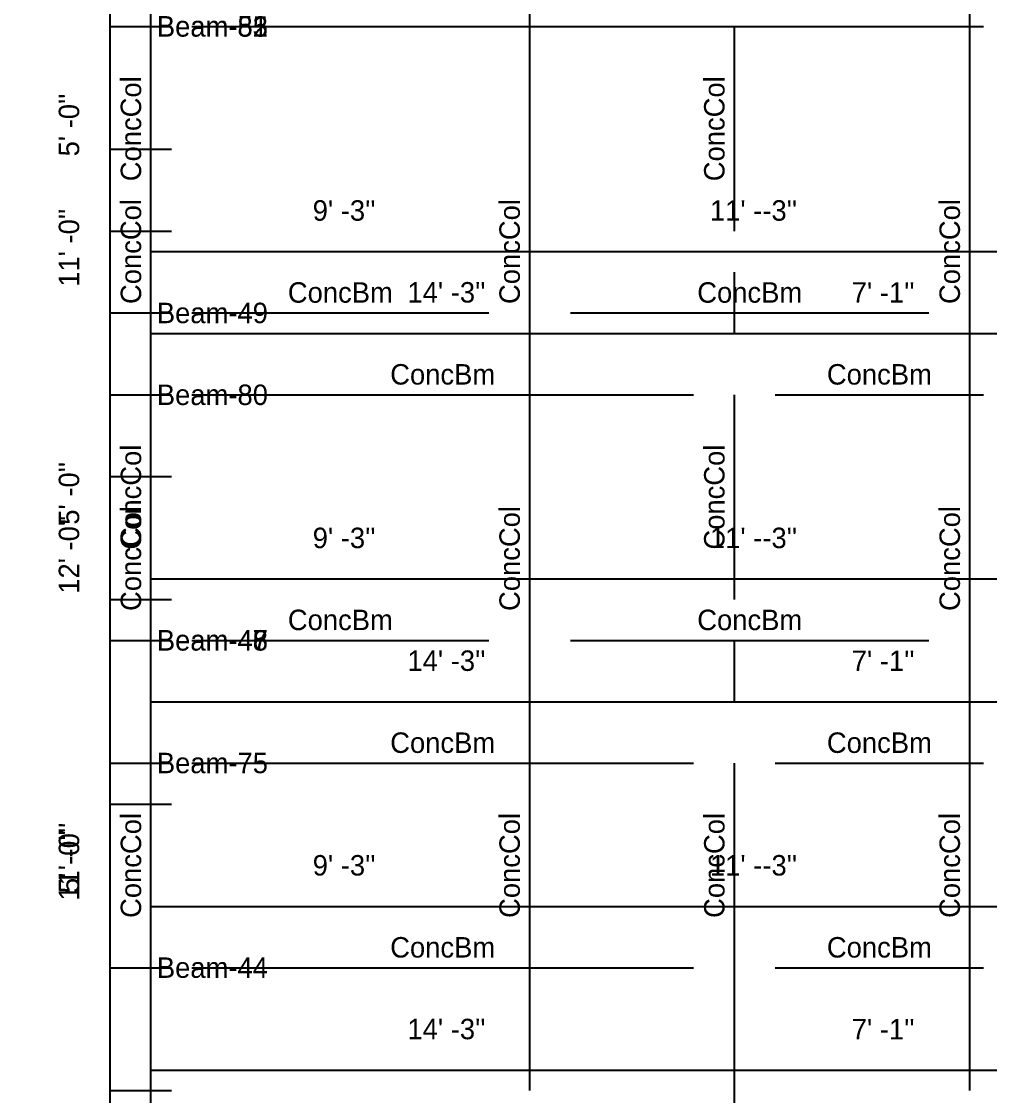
# Model space of a CAD drawing. Extents: x -38 to 2998, y -195 to 11529.
# Drawn here: x -38 to 245.8, y 1306.5 to 1621.5 of the extents above; entities that cross this region are included whole.
import ezdxf
from ezdxf.enums import TextEntityAlignment as Align

# ---------------------------------------------------------------- set-up
doc = ezdxf.new("R2010")
doc.units = 0
doc.header["$MEASUREMENT"] = 0
doc.layers.get('0').update_dxf_attribs({"linetype": 'CONTINUOUS'})
for name, color, linetype in [('CENTERLINES', 7, 'CONTINUOUS'), ('DIMENSIONS', 4, 'CONTINUOUS'), ('TEXT', 5, 'CONTINUOUS')]:
    doc.layers.add(name, color=color, linetype=linetype)
doc.dimstyles.get("Standard").update_dxf_attribs({"dimtxt": 0.18, "dimasz": 0.18, "dimexe": 0.18, "dimexo": 0.0625, "dimgap": 0.09, "dimtad": 0, "dimtih": 1, "dimtoh": 1, "dimdec": 4, "dimzin": 0, "dimtxsty": 'STANDARD', "dimcen": 0.09, "dimazin": 3, "dimtfac": 1, "dimtdec": 4, "dimtofl": 0, "dimtmove": 0, "dimatfit": 3, "dimtolj": 1, "dimtzin": 0})

# ---------------------------------------------------------------- blocks, each defined once
blk = doc.blocks.new('*D7661')
at = {"color": 1, "linetype": 'BYBLOCK'}
for points in [[(-8.29, 1340.29), (-7.23, 1339.23), (-16.77, 1348.77), (-15.71, 1347.71)], [(-8.29, 1196.29), (-7.23, 1195.23), (-16.77, 1204.77), (-15.71, 1203.71)]]:
    blk.add_solid(points, dxfattribs=at)
at = {"layer": 'DIMENSIONS', "color": 9, "linetype": 'BYBLOCK'}
for p, q in [((-12, 1344), (6, 1344)), ((-12, 1200), (6, 1200))]:
    blk.add_line(p, q, dxfattribs=at)
at = {"layer": 'DIMENSIONS', "color": 0, "linetype": 'BYBLOCK'}
blk.add_line((-12, 1200), (-12, 1344), dxfattribs=at)
at = {"layer": 'DIMENSIONS', "color": 0, "linetype": 'BYBLOCK', "insert": (-24, 1272), "char_height": 6, "attachment_point": 5, "rotation": 90}
blk.add_mtext("\\A1; 12' -0''", dxfattribs=at)
blk = doc.blocks.new('*D7662')
at = {"color": 1, "linetype": 'BYBLOCK'}
for points in [[(4.77, 1366.77), (3.71, 1365.71), (-3.71, 1358.29), (-4.77, 1357.23)], [(115.77, 1366.77), (114.71, 1365.71), (107.29, 1358.29), (106.23, 1357.23)]]:
    blk.add_solid(points, dxfattribs=at)
at = {"layer": 'DIMENSIONS', "color": 9, "linetype": 'BYBLOCK'}
for p, q in [((0, 1362), (0, 1380)), ((111, 1362), (111, 1380))]:
    blk.add_line(p, q, dxfattribs=at)
at = {"layer": 'DIMENSIONS', "color": 0, "linetype": 'BYBLOCK'}
blk.add_line((0, 1362), (111, 1362), dxfattribs=at)
at = {"layer": 'DIMENSIONS', "color": 0, "linetype": 'BYBLOCK', "insert": (55.5, 1374), "char_height": 6, "attachment_point": 5}
blk.add_mtext("\\A1; 9' -3''", dxfattribs=at)
blk = doc.blocks.new('*D7663')
at = {"color": 1, "linetype": 'BYBLOCK'}
for points in [[(115.77, 1366.77), (114.71, 1365.71), (107.29, 1358.29), (106.23, 1357.23)], [(244.77, 1366.77), (243.71, 1365.71), (236.29, 1358.29), (235.23, 1357.23)]]:
    blk.add_solid(points, dxfattribs=at)
at = {"layer": 'DIMENSIONS', "color": 9, "linetype": 'BYBLOCK'}
for p, q in [((111, 1362), (111, 1380)), ((240, 1362), (240, 1380))]:
    blk.add_line(p, q, dxfattribs=at)
at = {"layer": 'DIMENSIONS', "color": 0, "linetype": 'BYBLOCK'}
blk.add_line((111, 1362), (240, 1362), dxfattribs=at)
at = {"layer": 'DIMENSIONS', "color": 0, "linetype": 'BYBLOCK', "insert": (175.5, 1374), "char_height": 6, "attachment_point": 5}
blk.add_mtext("\\A1; 11' --3''", dxfattribs=at)
blk = doc.blocks.new('*D7664')
at = {"color": 1, "linetype": 'BYBLOCK'}
for points in [[(244.77, 1366.77), (243.71, 1365.71), (236.29, 1358.29), (235.23, 1357.23)], [(355.77, 1366.77), (354.71, 1365.71), (347.29, 1358.29), (346.23, 1357.23)]]:
    blk.add_solid(points, dxfattribs=at)
at = {"layer": 'DIMENSIONS', "color": 9, "linetype": 'BYBLOCK'}
for p, q in [((240, 1362), (240, 1380)), ((351, 1362), (351, 1380))]:
    blk.add_line(p, q, dxfattribs=at)
at = {"layer": 'DIMENSIONS', "color": 0, "linetype": 'BYBLOCK'}
blk.add_line((240, 1362), (351, 1362), dxfattribs=at)
at = {"layer": 'DIMENSIONS', "color": 0, "linetype": 'BYBLOCK', "insert": (295.5, 1374), "char_height": 6, "attachment_point": 5}
blk.add_mtext("\\A1; 9' -3''", dxfattribs=at)
blk = doc.blocks.new('*D7677')
at = {"color": 1, "linetype": 'BYBLOCK'}
for points in [[(-8.29, 1532.29), (-7.23, 1531.23), (-16.77, 1540.77), (-15.71, 1539.71)], [(-8.29, 1388.29), (-7.23, 1387.23), (-16.77, 1396.77), (-15.71, 1395.71)]]:
    blk.add_solid(points, dxfattribs=at)
at = {"layer": 'DIMENSIONS', "color": 9, "linetype": 'BYBLOCK'}
for p, q in [((-12, 1536), (6, 1536)), ((-12, 1392), (6, 1392))]:
    blk.add_line(p, q, dxfattribs=at)
at = {"layer": 'DIMENSIONS', "color": 0, "linetype": 'BYBLOCK'}
blk.add_line((-12, 1392), (-12, 1536), dxfattribs=at)
at = {"layer": 'DIMENSIONS', "color": 0, "linetype": 'BYBLOCK', "insert": (-24, 1464), "char_height": 6, "attachment_point": 5, "rotation": 90}
blk.add_mtext("\\A1; 12' -0''", dxfattribs=at)
blk = doc.blocks.new('*D7678')
at = {"color": 1, "linetype": 'BYBLOCK'}
for points in [[(4.77, 1558.77), (3.71, 1557.71), (-3.71, 1550.29), (-4.77, 1549.23)], [(115.77, 1558.77), (114.71, 1557.71), (107.29, 1550.29), (106.23, 1549.23)]]:
    blk.add_solid(points, dxfattribs=at)
at = {"layer": 'DIMENSIONS', "color": 9, "linetype": 'BYBLOCK'}
for p, q in [((0, 1554), (0, 1572)), ((111, 1554), (111, 1572))]:
    blk.add_line(p, q, dxfattribs=at)
at = {"layer": 'DIMENSIONS', "color": 0, "linetype": 'BYBLOCK'}
blk.add_line((0, 1554), (111, 1554), dxfattribs=at)
at = {"layer": 'DIMENSIONS', "color": 0, "linetype": 'BYBLOCK', "insert": (55.5, 1566), "char_height": 6, "attachment_point": 5}
blk.add_mtext("\\A1; 9' -3''", dxfattribs=at)
blk = doc.blocks.new('*D7679')
at = {"color": 1, "linetype": 'BYBLOCK'}
for points in [[(115.77, 1558.77), (114.71, 1557.71), (107.29, 1550.29), (106.23, 1549.23)], [(244.77, 1558.77), (243.71, 1557.71), (236.29, 1550.29), (235.23, 1549.23)]]:
    blk.add_solid(points, dxfattribs=at)
at = {"layer": 'DIMENSIONS', "color": 9, "linetype": 'BYBLOCK'}
for p, q in [((111, 1554), (111, 1572)), ((240, 1554), (240, 1572))]:
    blk.add_line(p, q, dxfattribs=at)
at = {"layer": 'DIMENSIONS', "color": 0, "linetype": 'BYBLOCK'}
blk.add_line((111, 1554), (240, 1554), dxfattribs=at)
at = {"layer": 'DIMENSIONS', "color": 0, "linetype": 'BYBLOCK', "insert": (175.5, 1566), "char_height": 6, "attachment_point": 5}
blk.add_mtext("\\A1; 11' --3''", dxfattribs=at)
blk = doc.blocks.new('*D7680')
at = {"color": 1, "linetype": 'BYBLOCK'}
for points in [[(244.77, 1558.77), (243.71, 1557.71), (236.29, 1550.29), (235.23, 1549.23)], [(355.77, 1558.77), (354.71, 1557.71), (347.29, 1550.29), (346.23, 1549.23)]]:
    blk.add_solid(points, dxfattribs=at)
at = {"layer": 'DIMENSIONS', "color": 9, "linetype": 'BYBLOCK'}
for p, q in [((240, 1554), (240, 1572)), ((351, 1554), (351, 1572))]:
    blk.add_line(p, q, dxfattribs=at)
at = {"layer": 'DIMENSIONS', "color": 0, "linetype": 'BYBLOCK'}
blk.add_line((240, 1554), (351, 1554), dxfattribs=at)
at = {"layer": 'DIMENSIONS', "color": 0, "linetype": 'BYBLOCK', "insert": (295.5, 1566), "char_height": 6, "attachment_point": 5}
blk.add_mtext("\\A1; 9' -3''", dxfattribs=at)
blk = doc.blocks.new('*D7693')
at = {"color": 1, "linetype": 'BYBLOCK'}
for points in [[(-8.29, 1724.29), (-7.23, 1723.23), (-16.77, 1732.77), (-15.71, 1731.71)], [(-8.29, 1580.29), (-7.23, 1579.23), (-16.77, 1588.77), (-15.71, 1587.71)]]:
    blk.add_solid(points, dxfattribs=at)
at = {"layer": 'DIMENSIONS', "color": 9, "linetype": 'BYBLOCK'}
for p, q in [((-12, 1728), (6, 1728)), ((-12, 1584), (6, 1584))]:
    blk.add_line(p, q, dxfattribs=at)
at = {"layer": 'DIMENSIONS', "color": 0, "linetype": 'BYBLOCK'}
blk.add_line((-12, 1584), (-12, 1728), dxfattribs=at)
at = {"layer": 'DIMENSIONS', "color": 0, "linetype": 'BYBLOCK', "insert": (-24, 1656), "char_height": 6, "attachment_point": 5, "rotation": 90}
blk.add_mtext("\\A1; 12' -0''", dxfattribs=at)
blk = doc.blocks.new('*D8147')
at = {"color": 1, "linetype": 'BYBLOCK'}
for points in [[(-8.29, 1436.29), (-7.23, 1435.23), (-16.77, 1444.77), (-15.71, 1443.71)], [(-8.29, 1304.29), (-7.23, 1303.23), (-16.77, 1312.77), (-15.71, 1311.71)]]:
    blk.add_solid(points, dxfattribs=at)
at = {"layer": 'DIMENSIONS', "color": 9, "linetype": 'BYBLOCK'}
for p, q in [((-12, 1440), (6, 1440)), ((-12, 1308), (6, 1308))]:
    blk.add_line(p, q, dxfattribs=at)
at = {"layer": 'DIMENSIONS', "color": 0, "linetype": 'BYBLOCK'}
blk.add_line((-12, 1308), (-12, 1440), dxfattribs=at)
at = {"layer": 'DIMENSIONS', "color": 0, "linetype": 'BYBLOCK', "insert": (-24, 1374), "char_height": 6, "attachment_point": 5, "rotation": 90}
blk.add_mtext("\\A1; 11' -0''", dxfattribs=at)
blk = doc.blocks.new('*D8148')
at = {"color": 1, "linetype": 'BYBLOCK'}
for points in [[(4.77, 1462.77), (3.71, 1461.71), (-3.71, 1454.29), (-4.77, 1453.23)], [(115.77, 1462.77), (114.71, 1461.71), (107.29, 1454.29), (106.23, 1453.23)]]:
    blk.add_solid(points, dxfattribs=at)
at = {"layer": 'DIMENSIONS', "color": 9, "linetype": 'BYBLOCK'}
for p, q in [((0, 1458), (0, 1476)), ((111, 1458), (111, 1476))]:
    blk.add_line(p, q, dxfattribs=at)
at = {"layer": 'DIMENSIONS', "color": 0, "linetype": 'BYBLOCK'}
blk.add_line((0, 1458), (111, 1458), dxfattribs=at)
at = {"layer": 'DIMENSIONS', "color": 0, "linetype": 'BYBLOCK', "insert": (55.5, 1470), "char_height": 6, "attachment_point": 5}
blk.add_mtext("\\A1; 9' -3''", dxfattribs=at)
blk = doc.blocks.new('*D8149')
at = {"color": 1, "linetype": 'BYBLOCK'}
for points in [[(115.77, 1462.77), (114.71, 1461.71), (107.29, 1454.29), (106.23, 1453.23)], [(244.77, 1462.77), (243.71, 1461.71), (236.29, 1454.29), (235.23, 1453.23)]]:
    blk.add_solid(points, dxfattribs=at)
at = {"layer": 'DIMENSIONS', "color": 9, "linetype": 'BYBLOCK'}
for p, q in [((111, 1458), (111, 1476)), ((240, 1458), (240, 1476))]:
    blk.add_line(p, q, dxfattribs=at)
at = {"layer": 'DIMENSIONS', "color": 0, "linetype": 'BYBLOCK'}
blk.add_line((111, 1458), (240, 1458), dxfattribs=at)
at = {"layer": 'DIMENSIONS', "color": 0, "linetype": 'BYBLOCK', "insert": (175.5, 1470), "char_height": 6, "attachment_point": 5}
blk.add_mtext("\\A1; 11' --3''", dxfattribs=at)
blk = doc.blocks.new('*D8150')
at = {"color": 1, "linetype": 'BYBLOCK'}
for points in [[(244.77, 1462.77), (243.71, 1461.71), (236.29, 1454.29), (235.23, 1453.23)], [(355.77, 1462.77), (354.71, 1461.71), (347.29, 1454.29), (346.23, 1453.23)]]:
    blk.add_solid(points, dxfattribs=at)
at = {"layer": 'DIMENSIONS', "color": 9, "linetype": 'BYBLOCK'}
for p, q in [((240, 1458), (240, 1476)), ((351, 1458), (351, 1476))]:
    blk.add_line(p, q, dxfattribs=at)
at = {"layer": 'DIMENSIONS', "color": 0, "linetype": 'BYBLOCK'}
blk.add_line((240, 1458), (351, 1458), dxfattribs=at)
at = {"layer": 'DIMENSIONS', "color": 0, "linetype": 'BYBLOCK', "insert": (295.5, 1470), "char_height": 6, "attachment_point": 5}
blk.add_mtext("\\A1; 9' -3''", dxfattribs=at)
blk = doc.blocks.new('*D8163')
at = {"color": 1, "linetype": 'BYBLOCK'}
for points in [[(-8.29, 1616.29), (-7.23, 1615.23), (-16.77, 1624.77), (-15.71, 1623.71)], [(-8.29, 1484.29), (-7.23, 1483.23), (-16.77, 1492.77), (-15.71, 1491.71)]]:
    blk.add_solid(points, dxfattribs=at)
at = {"layer": 'DIMENSIONS', "color": 9, "linetype": 'BYBLOCK'}
for p, q in [((-12, 1620), (6, 1620)), ((-12, 1488), (6, 1488))]:
    blk.add_line(p, q, dxfattribs=at)
at = {"layer": 'DIMENSIONS', "color": 0, "linetype": 'BYBLOCK'}
blk.add_line((-12, 1488), (-12, 1620), dxfattribs=at)
at = {"layer": 'DIMENSIONS', "color": 0, "linetype": 'BYBLOCK', "insert": (-24, 1554), "char_height": 6, "attachment_point": 5, "rotation": 90}
blk.add_mtext("\\A1; 11' -0''", dxfattribs=at)
blk = doc.blocks.new('*D8617')
at = {"color": 1, "linetype": 'BYBLOCK'}
for points in [[(-8.29, 1436.29), (-7.23, 1435.23), (-16.77, 1444.77), (-15.71, 1443.71)], [(-8.29, 1304.29), (-7.23, 1303.23), (-16.77, 1312.77), (-15.71, 1311.71)]]:
    blk.add_solid(points, dxfattribs=at)
at = {"layer": 'DIMENSIONS', "color": 9, "linetype": 'BYBLOCK'}
for p, q in [((-12, 1440), (6, 1440)), ((-12, 1308), (6, 1308))]:
    blk.add_line(p, q, dxfattribs=at)
at = {"layer": 'DIMENSIONS', "color": 0, "linetype": 'BYBLOCK'}
blk.add_line((-12, 1308), (-12, 1440), dxfattribs=at)
at = {"layer": 'DIMENSIONS', "color": 0, "linetype": 'BYBLOCK', "insert": (-24, 1374), "char_height": 6, "attachment_point": 5, "rotation": 90}
blk.add_mtext("\\A1; 11' -0''", dxfattribs=at)
blk = doc.blocks.new('*D8618')
at = {"color": 1, "linetype": 'BYBLOCK'}
for points in [[(4.77, 1462.77), (3.71, 1461.71), (-3.71, 1454.29), (-4.77, 1453.23)], [(115.77, 1462.77), (114.71, 1461.71), (107.29, 1454.29), (106.23, 1453.23)]]:
    blk.add_solid(points, dxfattribs=at)
at = {"layer": 'DIMENSIONS', "color": 9, "linetype": 'BYBLOCK'}
for p, q in [((0, 1458), (0, 1476)), ((111, 1458), (111, 1476))]:
    blk.add_line(p, q, dxfattribs=at)
at = {"layer": 'DIMENSIONS', "color": 0, "linetype": 'BYBLOCK'}
blk.add_line((0, 1458), (111, 1458), dxfattribs=at)
at = {"layer": 'DIMENSIONS', "color": 0, "linetype": 'BYBLOCK', "insert": (55.5, 1470), "char_height": 6, "attachment_point": 5}
blk.add_mtext("\\A1; 9' -3''", dxfattribs=at)
blk = doc.blocks.new('*D8619')
at = {"color": 1, "linetype": 'BYBLOCK'}
for points in [[(115.77, 1462.77), (114.71, 1461.71), (107.29, 1454.29), (106.23, 1453.23)], [(244.77, 1462.77), (243.71, 1461.71), (236.29, 1454.29), (235.23, 1453.23)]]:
    blk.add_solid(points, dxfattribs=at)
at = {"layer": 'DIMENSIONS', "color": 9, "linetype": 'BYBLOCK'}
for p, q in [((111, 1458), (111, 1476)), ((240, 1458), (240, 1476))]:
    blk.add_line(p, q, dxfattribs=at)
at = {"layer": 'DIMENSIONS', "color": 0, "linetype": 'BYBLOCK'}
blk.add_line((111, 1458), (240, 1458), dxfattribs=at)
at = {"layer": 'DIMENSIONS', "color": 0, "linetype": 'BYBLOCK', "insert": (175.5, 1470), "char_height": 6, "attachment_point": 5}
blk.add_mtext("\\A1; 11' --3''", dxfattribs=at)
blk = doc.blocks.new('*D8620')
at = {"color": 1, "linetype": 'BYBLOCK'}
for points in [[(244.77, 1462.77), (243.71, 1461.71), (236.29, 1454.29), (235.23, 1453.23)], [(355.77, 1462.77), (354.71, 1461.71), (347.29, 1454.29), (346.23, 1453.23)]]:
    blk.add_solid(points, dxfattribs=at)
at = {"layer": 'DIMENSIONS', "color": 9, "linetype": 'BYBLOCK'}
for p, q in [((240, 1458), (240, 1476)), ((351, 1458), (351, 1476))]:
    blk.add_line(p, q, dxfattribs=at)
at = {"layer": 'DIMENSIONS', "color": 0, "linetype": 'BYBLOCK'}
blk.add_line((240, 1458), (351, 1458), dxfattribs=at)
at = {"layer": 'DIMENSIONS', "color": 0, "linetype": 'BYBLOCK', "insert": (295.5, 1470), "char_height": 6, "attachment_point": 5}
blk.add_mtext("\\A1; 9' -3''", dxfattribs=at)
blk = doc.blocks.new('*D8633')
at = {"color": 1, "linetype": 'BYBLOCK'}
for points in [[(-8.29, 1616.29), (-7.23, 1615.23), (-16.77, 1624.77), (-15.71, 1623.71)], [(-8.29, 1484.29), (-7.23, 1483.23), (-16.77, 1492.77), (-15.71, 1491.71)]]:
    blk.add_solid(points, dxfattribs=at)
at = {"layer": 'DIMENSIONS', "color": 9, "linetype": 'BYBLOCK'}
for p, q in [((-12, 1620), (6, 1620)), ((-12, 1488), (6, 1488))]:
    blk.add_line(p, q, dxfattribs=at)
at = {"layer": 'DIMENSIONS', "color": 0, "linetype": 'BYBLOCK'}
blk.add_line((-12, 1488), (-12, 1620), dxfattribs=at)
at = {"layer": 'DIMENSIONS', "color": 0, "linetype": 'BYBLOCK', "insert": (-24, 1554), "char_height": 6, "attachment_point": 5, "rotation": 90}
blk.add_mtext("\\A1; 11' -0''", dxfattribs=at)
blk = doc.blocks.new('*D9087')
at = {"color": 1, "linetype": 'BYBLOCK'}
for points in [[(-8.29, 1436.29), (-7.23, 1435.23), (-16.77, 1444.77), (-15.71, 1443.71)], [(-8.29, 1304.29), (-7.23, 1303.23), (-16.77, 1312.77), (-15.71, 1311.71)]]:
    blk.add_solid(points, dxfattribs=at)
at = {"layer": 'DIMENSIONS', "color": 9, "linetype": 'BYBLOCK'}
for p, q in [((-12, 1440), (6, 1440)), ((-12, 1308), (6, 1308))]:
    blk.add_line(p, q, dxfattribs=at)
at = {"layer": 'DIMENSIONS', "color": 0, "linetype": 'BYBLOCK'}
blk.add_line((-12, 1308), (-12, 1440), dxfattribs=at)
at = {"layer": 'DIMENSIONS', "color": 0, "linetype": 'BYBLOCK', "insert": (-24, 1374), "char_height": 6, "attachment_point": 5, "rotation": 90}
blk.add_mtext("\\A1; 11' -0''", dxfattribs=at)
blk = doc.blocks.new('*D9088')
at = {"color": 1, "linetype": 'BYBLOCK'}
for points in [[(4.77, 1462.77), (3.71, 1461.71), (-3.71, 1454.29), (-4.77, 1453.23)], [(115.77, 1462.77), (114.71, 1461.71), (107.29, 1454.29), (106.23, 1453.23)]]:
    blk.add_solid(points, dxfattribs=at)
at = {"layer": 'DIMENSIONS', "color": 9, "linetype": 'BYBLOCK'}
for p, q in [((0, 1458), (0, 1476)), ((111, 1458), (111, 1476))]:
    blk.add_line(p, q, dxfattribs=at)
at = {"layer": 'DIMENSIONS', "color": 0, "linetype": 'BYBLOCK'}
blk.add_line((0, 1458), (111, 1458), dxfattribs=at)
at = {"layer": 'DIMENSIONS', "color": 0, "linetype": 'BYBLOCK', "insert": (55.5, 1470), "char_height": 6, "attachment_point": 5}
blk.add_mtext("\\A1; 9' -3''", dxfattribs=at)
blk = doc.blocks.new('*D9089')
at = {"color": 1, "linetype": 'BYBLOCK'}
for points in [[(115.77, 1462.77), (114.71, 1461.71), (107.29, 1454.29), (106.23, 1453.23)], [(244.77, 1462.77), (243.71, 1461.71), (236.29, 1454.29), (235.23, 1453.23)]]:
    blk.add_solid(points, dxfattribs=at)
at = {"layer": 'DIMENSIONS', "color": 9, "linetype": 'BYBLOCK'}
for p, q in [((111, 1458), (111, 1476)), ((240, 1458), (240, 1476))]:
    blk.add_line(p, q, dxfattribs=at)
at = {"layer": 'DIMENSIONS', "color": 0, "linetype": 'BYBLOCK'}
blk.add_line((111, 1458), (240, 1458), dxfattribs=at)
at = {"layer": 'DIMENSIONS', "color": 0, "linetype": 'BYBLOCK', "insert": (175.5, 1470), "char_height": 6, "attachment_point": 5}
blk.add_mtext("\\A1; 11' --3''", dxfattribs=at)
blk = doc.blocks.new('*D9090')
at = {"color": 1, "linetype": 'BYBLOCK'}
for points in [[(244.77, 1462.77), (243.71, 1461.71), (236.29, 1454.29), (235.23, 1453.23)], [(355.77, 1462.77), (354.71, 1461.71), (347.29, 1454.29), (346.23, 1453.23)]]:
    blk.add_solid(points, dxfattribs=at)
at = {"layer": 'DIMENSIONS', "color": 9, "linetype": 'BYBLOCK'}
for p, q in [((240, 1458), (240, 1476)), ((351, 1458), (351, 1476))]:
    blk.add_line(p, q, dxfattribs=at)
at = {"layer": 'DIMENSIONS', "color": 0, "linetype": 'BYBLOCK'}
blk.add_line((240, 1458), (351, 1458), dxfattribs=at)
at = {"layer": 'DIMENSIONS', "color": 0, "linetype": 'BYBLOCK', "insert": (295.5, 1470), "char_height": 6, "attachment_point": 5}
blk.add_mtext("\\A1; 9' -3''", dxfattribs=at)
blk = doc.blocks.new('*D9103')
at = {"color": 1, "linetype": 'BYBLOCK'}
for points in [[(-8.29, 1616.29), (-7.23, 1615.23), (-16.77, 1624.77), (-15.71, 1623.71)], [(-8.29, 1484.29), (-7.23, 1483.23), (-16.77, 1492.77), (-15.71, 1491.71)]]:
    blk.add_solid(points, dxfattribs=at)
at = {"layer": 'DIMENSIONS', "color": 9, "linetype": 'BYBLOCK'}
for p, q in [((-12, 1620), (6, 1620)), ((-12, 1488), (6, 1488))]:
    blk.add_line(p, q, dxfattribs=at)
at = {"layer": 'DIMENSIONS', "color": 0, "linetype": 'BYBLOCK'}
blk.add_line((-12, 1488), (-12, 1620), dxfattribs=at)
at = {"layer": 'DIMENSIONS', "color": 0, "linetype": 'BYBLOCK', "insert": (-24, 1554), "char_height": 6, "attachment_point": 5, "rotation": 90}
blk.add_mtext("\\A1; 11' -0''", dxfattribs=at)
blk = doc.blocks.new('*D9610')
at = {"color": 1, "linetype": 'BYBLOCK'}
for points in [[(4.77, 1318.77), (3.71, 1317.71), (-3.71, 1310.29), (-4.77, 1309.23)], [(175.77, 1318.77), (174.71, 1317.71), (167.29, 1310.29), (166.23, 1309.23)]]:
    blk.add_solid(points, dxfattribs=at)
at = {"layer": 'DIMENSIONS', "color": 9, "linetype": 'BYBLOCK'}
for p, q in [((0, 1314), (0, 1332)), ((171, 1314), (171, 1332))]:
    blk.add_line(p, q, dxfattribs=at)
at = {"layer": 'DIMENSIONS', "color": 0, "linetype": 'BYBLOCK'}
blk.add_line((0, 1314), (171, 1314), dxfattribs=at)
at = {"layer": 'DIMENSIONS', "color": 0, "linetype": 'BYBLOCK', "insert": (85.5, 1326), "char_height": 6, "attachment_point": 5}
blk.add_mtext("\\A1; 14' -3''", dxfattribs=at)
blk = doc.blocks.new('*D9611')
at = {"color": 1, "linetype": 'BYBLOCK'}
for points in [[(175.77, 1318.77), (174.71, 1317.71), (167.29, 1310.29), (166.23, 1309.23)], [(260.77, 1318.77), (259.71, 1317.71), (252.28, 1310.29), (251.22, 1309.23)]]:
    blk.add_solid(points, dxfattribs=at)
at = {"layer": 'DIMENSIONS', "color": 9, "linetype": 'BYBLOCK'}
for p, q in [((171, 1314), (171, 1332)), ((256, 1314), (256, 1332))]:
    blk.add_line(p, q, dxfattribs=at)
at = {"layer": 'DIMENSIONS', "color": 0, "linetype": 'BYBLOCK'}
blk.add_line((171, 1314), (256, 1314), dxfattribs=at)
at = {"layer": 'DIMENSIONS', "color": 0, "linetype": 'BYBLOCK', "insert": (213.5, 1326), "char_height": 6, "attachment_point": 5}
blk.add_mtext("\\A1; 7' -1''", dxfattribs=at)
blk = doc.blocks.new('*D9613')
at = {"color": 1, "linetype": 'BYBLOCK'}
for points in [[(-8.29, 1400.29), (-7.23, 1399.23), (-16.77, 1408.77), (-15.71, 1407.71)], [(-8.29, 1340.29), (-7.23, 1339.23), (-16.77, 1348.77), (-15.71, 1347.71)]]:
    blk.add_solid(points, dxfattribs=at)
at = {"layer": 'DIMENSIONS', "color": 9, "linetype": 'BYBLOCK'}
for p, q in [((-12, 1404), (6, 1404)), ((-12, 1344), (6, 1344))]:
    blk.add_line(p, q, dxfattribs=at)
at = {"layer": 'DIMENSIONS', "color": 0, "linetype": 'BYBLOCK'}
blk.add_line((-12, 1344), (-12, 1404), dxfattribs=at)
at = {"layer": 'DIMENSIONS', "color": 0, "linetype": 'BYBLOCK', "insert": (-24, 1374), "char_height": 6, "attachment_point": 5, "rotation": 90}
blk.add_mtext("\\A1; 5' -0''", dxfattribs=at)
blk = doc.blocks.new('*D9614')
at = {"color": 1, "linetype": 'BYBLOCK'}
for points in [[(4.77, 1426.77), (3.71, 1425.71), (-3.71, 1418.29), (-4.77, 1417.23)], [(175.77, 1426.77), (174.71, 1425.71), (167.29, 1418.29), (166.23, 1417.23)]]:
    blk.add_solid(points, dxfattribs=at)
at = {"layer": 'DIMENSIONS', "color": 9, "linetype": 'BYBLOCK'}
for p, q in [((0, 1422), (0, 1440)), ((171, 1422), (171, 1440))]:
    blk.add_line(p, q, dxfattribs=at)
at = {"layer": 'DIMENSIONS', "color": 0, "linetype": 'BYBLOCK'}
blk.add_line((0, 1422), (171, 1422), dxfattribs=at)
at = {"layer": 'DIMENSIONS', "color": 0, "linetype": 'BYBLOCK', "insert": (85.5, 1434), "char_height": 6, "attachment_point": 5}
blk.add_mtext("\\A1; 14' -3''", dxfattribs=at)
blk = doc.blocks.new('*D9615')
at = {"color": 1, "linetype": 'BYBLOCK'}
for points in [[(175.77, 1426.77), (174.71, 1425.71), (167.29, 1418.29), (166.23, 1417.23)], [(260.77, 1426.77), (259.71, 1425.71), (252.28, 1418.29), (251.22, 1417.23)]]:
    blk.add_solid(points, dxfattribs=at)
at = {"layer": 'DIMENSIONS', "color": 9, "linetype": 'BYBLOCK'}
for p, q in [((171, 1422), (171, 1440)), ((256, 1422), (256, 1440))]:
    blk.add_line(p, q, dxfattribs=at)
at = {"layer": 'DIMENSIONS', "color": 0, "linetype": 'BYBLOCK'}
blk.add_line((171, 1422), (256, 1422), dxfattribs=at)
at = {"layer": 'DIMENSIONS', "color": 0, "linetype": 'BYBLOCK', "insert": (213.5, 1434), "char_height": 6, "attachment_point": 5}
blk.add_mtext("\\A1; 7' -1''", dxfattribs=at)
blk = doc.blocks.new('*D9617')
at = {"color": 1, "linetype": 'BYBLOCK'}
for points in [[(-8.29, 1508.29), (-7.23, 1507.23), (-16.77, 1516.77), (-15.71, 1515.71)], [(-8.29, 1448.29), (-7.23, 1447.23), (-16.77, 1456.77), (-15.71, 1455.71)]]:
    blk.add_solid(points, dxfattribs=at)
at = {"layer": 'DIMENSIONS', "color": 9, "linetype": 'BYBLOCK'}
for p, q in [((-12, 1512), (6, 1512)), ((-12, 1452), (6, 1452))]:
    blk.add_line(p, q, dxfattribs=at)
at = {"layer": 'DIMENSIONS', "color": 0, "linetype": 'BYBLOCK'}
blk.add_line((-12, 1452), (-12, 1512), dxfattribs=at)
at = {"layer": 'DIMENSIONS', "color": 0, "linetype": 'BYBLOCK', "insert": (-24, 1482), "char_height": 6, "attachment_point": 5, "rotation": 90}
blk.add_mtext("\\A1; 5' -0''", dxfattribs=at)
blk = doc.blocks.new('*D9618')
at = {"color": 1, "linetype": 'BYBLOCK'}
for points in [[(4.77, 1534.77), (3.71, 1533.71), (-3.71, 1526.29), (-4.77, 1525.23)], [(175.77, 1534.77), (174.71, 1533.71), (167.29, 1526.29), (166.23, 1525.23)]]:
    blk.add_solid(points, dxfattribs=at)
at = {"layer": 'DIMENSIONS', "color": 9, "linetype": 'BYBLOCK'}
for p, q in [((0, 1530), (0, 1548)), ((171, 1530), (171, 1548))]:
    blk.add_line(p, q, dxfattribs=at)
at = {"layer": 'DIMENSIONS', "color": 0, "linetype": 'BYBLOCK'}
blk.add_line((0, 1530), (171, 1530), dxfattribs=at)
at = {"layer": 'DIMENSIONS', "color": 0, "linetype": 'BYBLOCK', "insert": (85.5, 1542), "char_height": 6, "attachment_point": 5}
blk.add_mtext("\\A1; 14' -3''", dxfattribs=at)
blk = doc.blocks.new('*D9619')
at = {"color": 1, "linetype": 'BYBLOCK'}
for points in [[(175.77, 1534.77), (174.71, 1533.71), (167.29, 1526.29), (166.23, 1525.23)], [(260.77, 1534.77), (259.71, 1533.71), (252.28, 1526.29), (251.22, 1525.23)]]:
    blk.add_solid(points, dxfattribs=at)
at = {"layer": 'DIMENSIONS', "color": 9, "linetype": 'BYBLOCK'}
for p, q in [((171, 1530), (171, 1548)), ((256, 1530), (256, 1548))]:
    blk.add_line(p, q, dxfattribs=at)
at = {"layer": 'DIMENSIONS', "color": 0, "linetype": 'BYBLOCK'}
blk.add_line((171, 1530), (256, 1530), dxfattribs=at)
at = {"layer": 'DIMENSIONS', "color": 0, "linetype": 'BYBLOCK', "insert": (213.5, 1542), "char_height": 6, "attachment_point": 5}
blk.add_mtext("\\A1; 7' -1''", dxfattribs=at)
blk = doc.blocks.new('*D9621')
at = {"color": 1, "linetype": 'BYBLOCK'}
for points in [[(-8.29, 1616.29), (-7.23, 1615.23), (-16.77, 1624.77), (-15.71, 1623.71)], [(-8.29, 1556.29), (-7.23, 1555.23), (-16.77, 1564.77), (-15.71, 1563.71)]]:
    blk.add_solid(points, dxfattribs=at)
at = {"layer": 'DIMENSIONS', "color": 9, "linetype": 'BYBLOCK'}
for p, q in [((-12, 1620), (6, 1620)), ((-12, 1560), (6, 1560))]:
    blk.add_line(p, q, dxfattribs=at)
at = {"layer": 'DIMENSIONS', "color": 0, "linetype": 'BYBLOCK'}
blk.add_line((-12, 1560), (-12, 1620), dxfattribs=at)
at = {"layer": 'DIMENSIONS', "color": 0, "linetype": 'BYBLOCK', "insert": (-24, 1590), "char_height": 6, "attachment_point": 5, "rotation": 90}
blk.add_mtext("\\A1; 5' -0''", dxfattribs=at)

msp = doc.modelspace()

# ---------------------------------------------------------------- linework, layer by layer
at = {"layer": 'CENTERLINES', "color": 0, "linetype": 'CONTINUOUS'}
for p, q in [((0, 1584), (0, 1728)), ((111, 1584), (111, 1728)), ((240, 1584), (240, 1728)), ((0, 1488), (0, 1620)), ((0, 1488), (0, 1620)), ((0, 1488), (0, 1620)), ((0, 1560), (0, 1620)), ((12, 1620), (99, 1620)), ((12, 1620), (99, 1620)), ((12, 1620), (99, 1620)), ((12, 1620), (159, 1620)), ((111, 1488), (111, 1620)), ((111, 1488), (111, 1620)), ((111, 1488), (111, 1620)), ((123, 1620), (228, 1620)), ((123, 1620), (228, 1620)), ((123, 1620), (228, 1620)), ((171, 1560), (171, 1620)), ((183, 1620), (243.996, 1620)), ((240, 1488), (240, 1620)), ((240, 1488), (240, 1620)), ((240, 1488), (240, 1620)), ((0, 1392), (0, 1536)), ((12, 1536), (99, 1536)), ((111, 1392), (111, 1536)), ((123, 1536), (228, 1536)), ((240, 1392), (240, 1536)), ((0, 1452), (0, 1512)), ((12, 1512), (159, 1512)), ((171, 1452), (171, 1512)), ((183, 1512), (243.996, 1512)), ((0, 1308), (0, 1440)), ((0, 1308), (0, 1440)), ((0, 1308), (0, 1440)), ((12, 1440), (99, 1440)), ((12, 1440), (99, 1440)), ((12, 1440), (99, 1440)), ((111, 1308), (111, 1440)), ((111, 1308), (111, 1440)), ((111, 1308), (111, 1440)), ((123, 1440), (228, 1440)), ((123, 1440), (228, 1440)), ((123, 1440), (228, 1440)), ((240, 1308), (240, 1440)), ((240, 1308), (240, 1440)), ((240, 1308), (240, 1440)), ((0, 1344), (0, 1404)), ((12, 1404), (159, 1404)), ((171, 1344), (171, 1404)), ((183, 1404), (243.996, 1404)), ((0, 1200), (0, 1344)), ((12, 1344), (159, 1344)), ((171, 1200), (171, 1344)), ((183, 1344), (243.996, 1344))]:
    msp.add_line(p, q, dxfattribs=at)

# ---------------------------------------------------------------- texts
at = {"layer": 'TEXT', "color": 0}
for s, p in [('Beam-53', (18, 1620)), ('Beam-52', (18, 1620)), ('Beam-85', (18, 1620)), ('Beam-51', (18, 1620)), ('ConcBm', (55.5, 1542)), ('ConcBm', (175.5, 1542)), ('Beam-49', (18, 1536)), ('ConcBm', (85.5, 1518)), ('ConcBm', (213.498, 1518)), ('Beam-80', (18, 1512)), ('ConcBm', (55.5, 1446)), ('ConcBm', (55.5, 1446)), ('ConcBm', (55.5, 1446)), ('ConcBm', (175.5, 1446)), ('ConcBm', (175.5, 1446)), ('ConcBm', (175.5, 1446)), ('Beam-48', (18, 1440)), ('Beam-46', (18, 1440)), ('Beam-47', (18, 1440)), ('ConcBm', (85.5, 1410)), ('ConcBm', (213.498, 1410)), ('Beam-75', (18, 1404)), ('ConcBm', (85.5, 1350)), ('ConcBm', (213.498, 1350)), ('Beam-44', (18, 1344))]:
    msp.add_text(s, height=6, dxfattribs=at).set_placement(p, align=Align.MIDDLE)
for p in [(-6, 1590), (165, 1590), (-6, 1554), (-6, 1554), (-6, 1554), (105, 1554), (105, 1554), (105, 1554), (234, 1554), (234, 1554), (234, 1554), (-6, 1482), (165, 1482), (-6, 1464), (105, 1464), (234, 1464), (-6, 1374), (-6, 1374), (-6, 1374), (-6, 1374), (105, 1374), (105, 1374), (105, 1374), (165, 1374), (234, 1374), (234, 1374), (234, 1374)]:
    msp.add_text('ConcCol', height=6, rotation=90, dxfattribs=at).set_placement(p, align=Align.MIDDLE)

# ---------------------------------------------------------------- dimensions: what is measured, and where the dimension line sits
at = {"layer": 'DIMENSIONS'}
for base, p1, p2, picture, middle in [((-12, 1728), (-24, 1584), (-24, 1728), '*D7693', (-24, 1656)), ((-12, 1620), (-24, 1488), (-24, 1620), '*D8163', (-24, 1554)), ((-12, 1620), (-24, 1488), (-24, 1620), '*D8633', (-24, 1554)), ((-12, 1620), (-24, 1488), (-24, 1620), '*D9103', (-24, 1554)), ((-12, 1620), (-24, 1560), (-24, 1620), '*D9621', (-24, 1590)), ((111, 1554), (0, 1542), (111, 1542), '*D7678', (55.5, 1542)), ((240, 1554), (111, 1542), (240, 1542), '*D7679', (175.5, 1542)), ((351, 1554), (240, 1542), (351, 1542), '*D7680', (295.5, 1542)), ((171, 1530), (0, 1518), (171, 1518), '*D9618', (85.5, 1518)), ((255.996, 1530), (171, 1518), (255.996, 1518), '*D9619', (213.498, 1518)), ((-12, 1536), (-24, 1392), (-24, 1536), '*D7677', (-24, 1464)), ((-12, 1512), (-24, 1452), (-24, 1512), '*D9617', (-24, 1482)), ((111, 1458), (0, 1446), (111, 1446), '*D8148', (55.5, 1446)), ((111, 1458), (0, 1446), (111, 1446), '*D8618', (55.5, 1446)), ((111, 1458), (0, 1446), (111, 1446), '*D9088', (55.5, 1446)), ((240, 1458), (111, 1446), (240, 1446), '*D8149', (175.5, 1446)), ((240, 1458), (111, 1446), (240, 1446), '*D8619', (175.5, 1446)), ((240, 1458), (111, 1446), (240, 1446), '*D9089', (175.5, 1446)), ((351, 1458), (240, 1446), (351, 1446), '*D8150', (295.5, 1446)), ((351, 1458), (240, 1446), (351, 1446), '*D8620', (295.5, 1446)), ((351, 1458), (240, 1446), (351, 1446), '*D9090', (295.5, 1446)), ((171, 1422), (0, 1410), (171, 1410), '*D9614', (85.5, 1410)), ((255.996, 1422), (171, 1410), (255.996, 1410), '*D9615', (213.498, 1410)), ((-12, 1440), (-24, 1308), (-24, 1440), '*D8147', (-24, 1374)), ((-12, 1440), (-24, 1308), (-24, 1440), '*D8617', (-24, 1374)), ((-12, 1440), (-24, 1308), (-24, 1440), '*D9087', (-24, 1374)), ((-12, 1404), (-24, 1344), (-24, 1404), '*D9613', (-24, 1374)), ((111, 1362), (0, 1350), (111, 1350), '*D7662', (55.5, 1350)), ((240, 1362), (111, 1350), (240, 1350), '*D7663', (175.5, 1350)), ((351, 1362), (240, 1350), (351, 1350), '*D7664', (295.5, 1350)), ((-12, 1344), (-24, 1200), (-24, 1344), '*D7661', (-24, 1272)), ((171, 1314), (0, 1302), (171, 1302), '*D9610', (85.5, 1302)), ((255.996, 1314), (171, 1302), (255.996, 1302), '*D9611', (213.498, 1302))]:
    dim = msp.add_linear_dim(base=base, p1=p1, p2=p2, dimstyle='STANDARD', dxfattribs=at)
    dim.commit()
    dim.dimension.update_dxf_attribs({"geometry": picture, "text_midpoint": middle})

doc.saveas('drawing.dxf')
